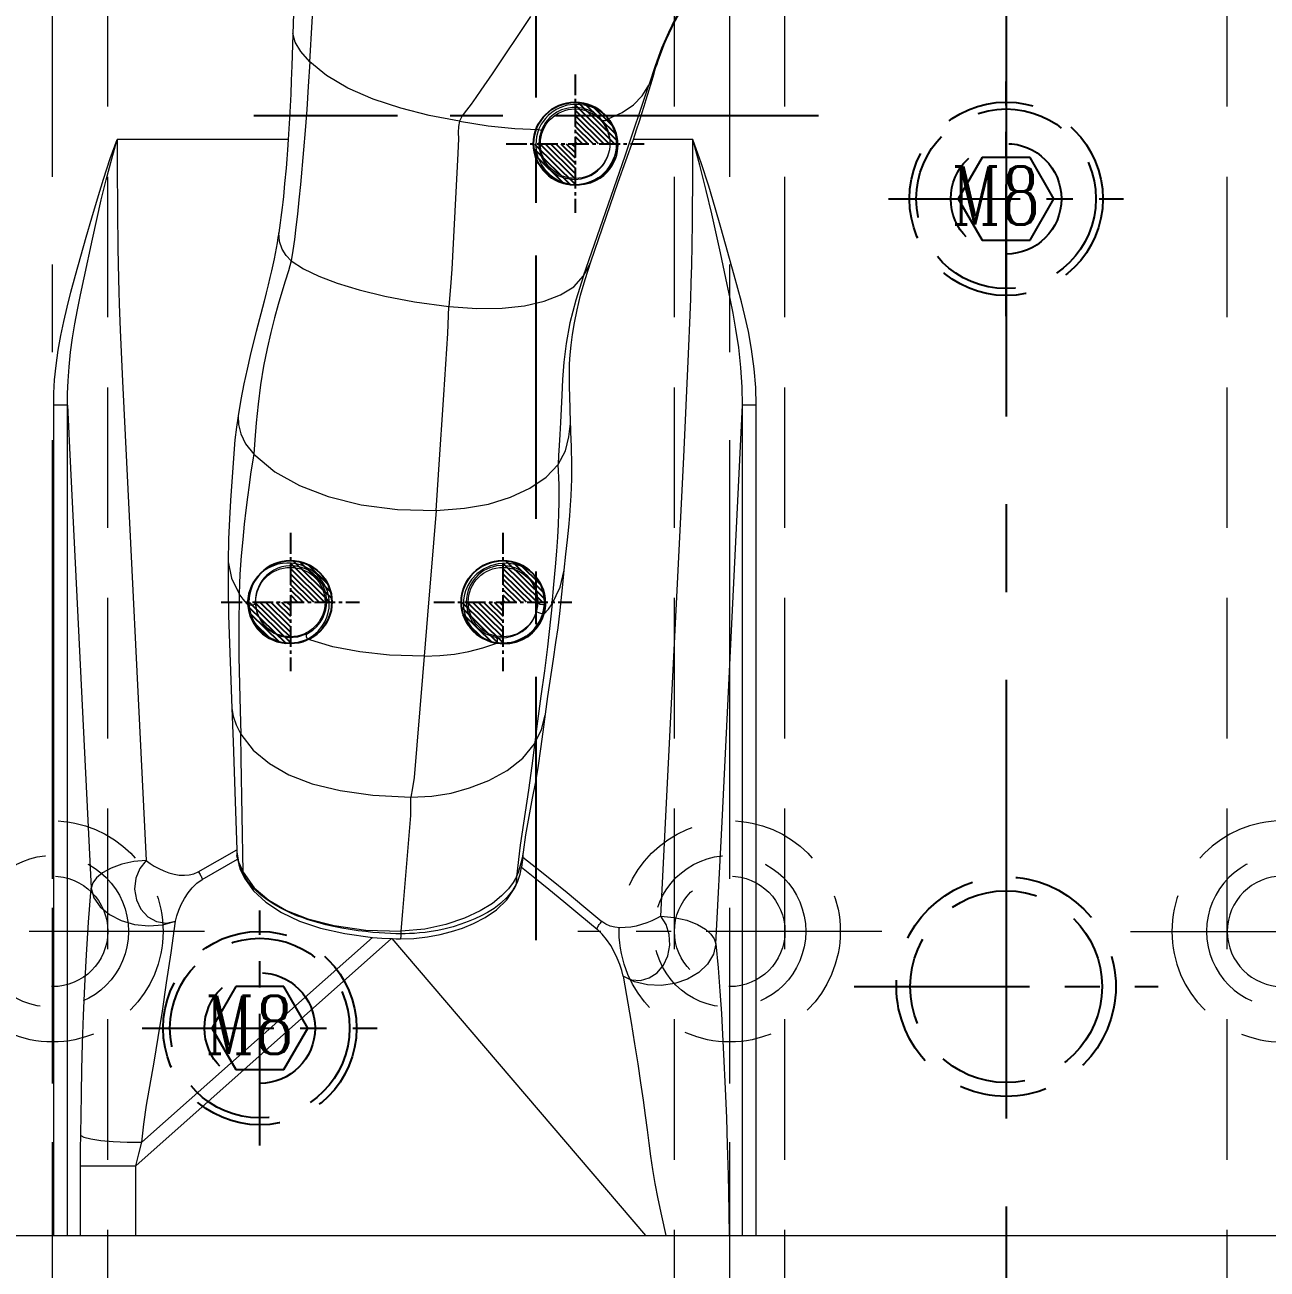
# Model space of a CAD drawing. Header units: inches. Extents: x 160917 to 162189, y -51061 to -50161.
# Drawn here: x 161835.2 to 161925.1, y -50559.6 to -50469.6 of the extents above; entities that cross this region are included whole.
import ezdxf

# ---------------------------------------------------------------- set-up
doc = ezdxf.new("R2010")
doc.units = ezdxf.units.IN
doc.header["$LTSCALE"] = 2
doc.header["$MEASUREMENT"] = 0
doc.header["$PDMODE"] = 3
doc.header["$PDSIZE"] = 0.3125
for name, pattern in [('CENTER', [50.8, 31.75, -6.35, 6.35, -6.35]), ('CENTER2', [1.125, 0.75, -0.125, 0.125, -0.125]), ('HIDDEN', [9.525, 6.35, -3.175])]:
    doc.linetypes.add(name, pattern=pattern)
doc.layers.get('0').update_dxf_attribs({"linetype": 'CONTINUOUS'})
doc.layers.get('Defpoints').update_dxf_attribs({"linetype": 'CONTINUOUS'})
for name, color, linetype in [('DEFAULT_1', 7, 'CENTER'), ('Layer3', 3, 'CONTINUOUS'), ('PIN', 4, 'CONTINUOUS'), ('SCREW', 52, 'HIDDEN')]:
    doc.layers.add(name, color=color, linetype=linetype)
for name, color, linetype, lineweight in [('dim', 3, 'CONTINUOUS', 15), ('PRODUCT', 1, 'CONTINUOUS', 15), ('WR', 122, 'HIDDEN', 18), ('枕位', 75, 'CONTINUOUS', 15)]:
    doc.layers.add(name, color=color, linetype=linetype, lineweight=lineweight)
doc.styles.add('ROMANC', font='romanc', dxfattribs={"width": 0.6, "height": 1})
doc.styles.get("Standard").update_dxf_attribs({"font": 'txt.shx', "width": 0.67})
doc.dimstyles.new('2.00', dxfattribs={"dimtxt": 5, "dimasz": 4, "dimexe": 0.666, "dimexo": 0.626, "dimgap": 1, "dimtad": 0, "dimzin": 0, "dimdsep": 46, "dimtxsty": 'Standard', "dimcen": 0.09, "dimclrd": 3, "dimclre": 3, "dimclrt": 7, "dimazin": 0, "dimtfac": 1, "dimtofl": 0, "dimtmove": 0, "dimatfit": 0, "dimfxl": 0, "dimtolj": 1, "dimtzin": 0, "dimarcsym": 0})

# ---------------------------------------------------------------- blocks, each defined once
blk = doc.blocks.new('*D35643')
at = {"layer": 'Defpoints', "color": 0}
for p in [(161816.192, -50545.211), (161996.192, -50548.211), (161816.192, -50635.087)]:
    blk.add_point(p, dxfattribs=at)
at = {"layer": 'dim', "color": 3, "linetype": 'ByBlock', "lineweight": -2}
for p, q in [((161816.192, -50545.837), (161816.192, -50635.753)), ((161996.192, -50548.837), (161996.192, -50635.753)), ((161820.192, -50635.087), (161898.213, -50635.087)), ((161992.192, -50635.087), (161914.171, -50635.087))]:
    blk.add_line(p, q, dxfattribs=at)
at = {"layer": 'dim', "color": 3, "linetype": 'ByBlock'}
for points in [[(161820.192, -50634.42), (161820.192, -50635.753), (161816.192, -50635.087)], [(161992.192, -50635.753), (161992.192, -50634.42), (161996.192, -50635.087)]]:
    blk.add_solid(points, dxfattribs=at)
at = {"layer": 'dim', "color": 7, "linetype": 'ByBlock', "insert": (161906.192, -50635.087), "char_height": 5, "attachment_point": 5}
blk.add_mtext('\\A1;180.00', dxfattribs=at)
blk = doc.blocks.new('20160723.115749')
at = {"layer": 'SCREW', "linetype": 'CENTER', "ltscale": 0.15}
for p, q in [((0, -8.5), (0, 8.5)), ((-8.5, 0), (8.5, 0))]:
    blk.add_line(p, q, dxfattribs=at)
at = {"layer": 'SCREW', "ltscale": 0.5}
blk.add_lwpolyline([(-1.732, 3), (-3.464, 0), (-1.732, -3), (1.732, -3), (3.464, 0), (1.732, 3)], close=True, dxfattribs=at)
for radius in [7, 6.5, 4]:
    blk.add_circle((0, 0), radius, dxfattribs=at)
at = {"layer": 'Layer3', "style": 'ROMANC', "width": 0.8}
blk.add_text('M8', height=4.1865, dxfattribs=at).set_placement((-3.976, -1.858))
blk = doc.blocks.new('20140913.083227')
at = {"layer": 'WR', "linetype": 'CENTER', "ltscale": 0.2}
for p, q in [((0, 11), (0, -11)), ((-11, 0), (11, 0))]:
    blk.add_line(p, q, dxfattribs=at)
at = {"layer": 'WR', "linetype": 'HIDDEN', "ltscale": 0.5}
for radius in [8, 5.5, 4]:
    blk.add_circle((0, 0), radius, dxfattribs=at)

msp = doc.modelspace()

# ---------------------------------------------------------------- hatches: boundary and pattern name
at = {"layer": 'PIN', "linetype": 'Continuous'}
h = msp.add_hatch(dxfattribs=at)
h.set_pattern_fill('ANSI31', color=256, scale=2.181818, angle=90.5, style=0)
h.set_pattern_definition([(135.5, (162099.0773, -50491.80057), (-0.19115707, -0.19452285), [])])
h.paths.add_polyline_path([(161875.006, -50478.221), (161872.006, -50478.247, 0.414214), (161875.032, -50481.221)])
h.paths.add_polyline_path([(161874.98, -50475.221), (161875.006, -50478.221), (161878.006, -50478.195, 0.414214)])
h = msp.add_hatch(dxfattribs=at)
h.set_pattern_fill('ANSI31', color=256, scale=2.181818, angle=90.5, style=0)
h.set_pattern_definition([(135.5, (162078.4748, -50524.96557), (-0.19115707, -0.19452285), [])])
h.paths.add_polyline_path([(161854.404, -50511.386), (161851.404, -50511.412, 0.414214), (161854.43, -50514.386)])
h.paths.add_polyline_path([(161854.378, -50508.386), (161854.404, -50511.386), (161857.404, -50511.36, 0.414214)])
h = msp.add_hatch(dxfattribs=at)
h.set_pattern_fill('ANSI31', color=256, scale=2.181818, angle=90.5, style=0)
h.set_pattern_definition([(135.5, (162093.8513, -50524.96557), (-0.19115707, -0.19452285), [])])
h.paths.add_polyline_path([(161869.78, -50511.386), (161866.78, -50511.412, 0.414214), (161869.806, -50514.386)])
h.paths.add_polyline_path([(161869.754, -50508.386), (161869.78, -50511.386), (161872.78, -50511.36, 0.414214)])

# ---------------------------------------------------------------- linework, layer by layer
at = {"linetype": 'CENTER', "ltscale": 0.5}
msp.add_line((161906.192, -50212.211), (161906.192, -50612.211), dxfattribs=at)
at = {"color": 8, "linetype": 'CENTER', "ltscale": 0.2}
msp.add_line((161895.192, -50539.211), (161917.192, -50539.211), dxfattribs=at)
at = {"color": 8, "linetype": 'HIDDEN', "ltscale": 0.5}
for radius in [7.938, 6.938]:
    msp.add_circle((161906.192, -50539.211), radius, dxfattribs=at)
at = {"layer": 'DEFAULT_1', "color": 2, "linetype": 'CENTER', "ltscale": 0.3}
for p, q in [((161872.192, -50535.84), (161872.192, -50424.439)), ((161892.627, -50476.211), (161851.757, -50476.211))]:
    msp.add_line(p, q, dxfattribs=at)
at = {"layer": 'PIN', "linetype": 'CENTER2'}
for p, q in [((161875.006, -50473.221), (161875.006, -50483.221)), ((161870.006, -50478.221), (161880.006, -50478.221)), ((161854.404, -50506.386), (161854.404, -50516.386)), ((161869.78, -50506.386), (161869.78, -50516.386)), ((161849.404, -50511.386), (161859.404, -50511.386)), ((161864.78, -50511.386), (161874.78, -50511.386))]:
    msp.add_line(p, q, dxfattribs=at)
at = {"layer": 'PIN', "linetype": 'Continuous'}
for centre in [(161875.006, -50478.221), (161854.404, -50511.386), (161869.78, -50511.386)]:
    msp.add_circle(centre, 3, dxfattribs=at)
at = {"layer": 'PRODUCT', "linetype": 'ByBlock'}
for p, q in [((161880.574, -50473.616), (161880.715, -50473.146)), ((161854.424, -50474.627), (161854.332, -50476.384)), ((161878.637, -50479.099), (161880.349, -50473.997)), ((161854.332, -50476.384), (161854.244, -50477.91)), ((161878.119, -50480.997), (161879.222, -50477.91)), ((161875.61, -50487.792), (161878.637, -50479.099)), ((161854.087, -50479.982), (161853.987, -50481.097)), ((161876.134, -50486.766), (161878.119, -50480.997)), ((161865.805, -50491.956), (161865.866, -50490.012)), ((161865.518, -50496.4), (161865.805, -50491.956)), ((161874.636, -50497.362), (161874.599, -50495.771)), ((161874.72, -50499.521), (161874.707, -50499.168)), ((161850.302, -50500.63), (161850.074, -50504.042)), ((161864.963, -50504.759), (161864.757, -50507.099)), ((161857.038, -50511.386), (161857.028, -50511.131)), ((161867.143, -50511.13), (161867.134, -50511.386)), ((161873.356, -50511.516), (161873.012, -50514.623)), ((161864.077, -50515.291), (161863.967, -50516.777)), ((161863.967, -50516.777), (161863.35, -50524.08)), ((161850.853, -50522.732), (161850.806, -50520.944)), ((161850.977, -50530.938), (161850.853, -50522.732)), ((161871.881, -50523.234), (161871.637, -50524.985)), ((161871.637, -50524.985), (161871.034, -50528.971)), ((161850.418, -50525.803), (161850.517, -50529.301)), ((161862.529, -50533.777), (161863.118, -50526.825)), ((161850.524, -50529.473), (161850.657, -50530.174)), ((161850.555, -50529.867), (161850.539, -50529.731)), ((161850.539, -50529.731), (161850.546, -50529.803)), ((161871.034, -50528.971), (161870.775, -50531.258)), ((161871.253, -50529.671), (161871.274, -50529.492)), ((161850.555, -50529.867), (161850.574, -50529.978)), ((161850.574, -50529.978), (161850.751, -50530.651)), ((161850.657, -50530.174), (161850.977, -50530.938)), ((161850.751, -50530.651), (161851.079, -50531.353)), ((161871.02, -50531.075), (161871.137, -50530.57)), ((161871.163, -50530.427), (161871.172, -50530.368)), ((161871.172, -50530.368), (161871.191, -50530.21)), ((161850.977, -50530.938), (161850.981, -50531.056)), ((161851.349, -50531.637), (161850.981, -50531.056)), ((161850.981, -50531.056), (161851.006, -50531.196)), ((161870.775, -50531.258), (161870.528, -50531.675)), ((161870.648, -50532.056), (161870.861, -50531.575)), ((161870.775, -50531.258), (161870.73, -50531.806)), ((161870.775, -50531.258), (161870.901, -50530.935)), ((161870.861, -50531.575), (161871.02, -50531.075)), ((161870.528, -50531.675), (161870.177, -50532.128)), ((161870.73, -50531.806), (161870.478, -50532.248)), ((161862.423, -50535.206), (161862.529, -50533.777)), ((161861.723, -50535.737), (161861.769, -50535.738)), ((161824.192, -50557.211), (161988.192, -50557.211))]:
    msp.add_line(p, q, dxfattribs=at)
for points in [[(161855.806, -50472.301), (161856.14, -50466.477), (161856.478, -50460.806), (161856.862, -50455.172)], [(161854.747, -50465.829), (161854.659, -50468.034), (161854.511, -50472.595)], [(161883.225, -50467.435), (161882.749, -50468.252), (161882.255, -50469.155), (161881.753, -50470.168), (161881.263, -50471.31), (161880.798, -50472.588), (161880.349, -50473.997)], [(161880.715, -50473.146), (161880.785, -50472.918), (161880.857, -50472.69), (161880.933, -50472.461), (161881.014, -50472.222), (161881.103, -50471.968), (161881.204, -50471.689), (161881.321, -50471.382), (161881.459, -50471.042), (161881.619, -50470.665), (161881.806, -50470.25), (161882.027, -50469.794), (161882.279, -50469.298), (161882.563, -50468.773), (161882.877, -50468.228), (161883.213, -50467.669)], [(161871.788, -50469.008), (161869.001, -50473.159), (161868.191, -50474.357)], [(161855.806, -50472.301), (161855.154, -50471.557), (161854.761, -50470.882), (161854.586, -50470.245)], [(161854.511, -50472.595), (161854.469, -50473.648), (161854.424, -50474.627)], [(161855.806, -50472.301), (161855.694, -50474.091), (161855.583, -50475.742), (161855.469, -50477.266), (161855.353, -50478.673)], [(161866.628, -50476.596), (161864.443, -50476.184), (161862.385, -50475.663), (161860.393, -50475), (161858.568, -50474.196), (161857.02, -50473.291), (161855.806, -50472.301)], [(161879.222, -50477.91), (161879.457, -50477.219), (161879.662, -50476.595), (161879.843, -50476.033), (161880.005, -50475.517), (161880.155, -50475.03), (161880.574, -50473.616)], [(161880.349, -50473.997), (161880.557, -50473.567), (161880.715, -50473.146)], [(161868.191, -50474.357), (161867.828, -50474.885), (161867.478, -50475.363), (161867.137, -50475.801), (161866.833, -50476.203), (161866.628, -50476.596)], [(161877.398, -50476.414), (161878.42, -50475.963), (161879.226, -50475.407), (161879.861, -50474.755), (161880.349, -50473.997)], [(161877.398, -50476.414), (161877.343, -50476.353), (161877.28, -50476.286), (161877.206, -50476.215), (161877.123, -50476.139), (161877.027, -50476.057), (161876.912, -50475.969), (161876.775, -50475.874), (161876.615, -50475.776), (161876.431, -50475.681), (161876.217, -50475.588), (161875.964, -50475.501), (161875.662, -50475.427), (161875.302, -50475.381), (161874.887, -50475.381), (161874.441, -50475.445), (161874.012, -50475.575), (161873.634, -50475.753), (161873.317, -50475.958), (161873.06, -50476.174), (161872.851, -50476.392), (161872.683, -50476.606), (161872.55, -50476.811), (161872.445, -50477.007), (161872.363, -50477.191)], [(161876.949, -50476.517), (161876.902, -50476.463), (161876.848, -50476.403), (161876.785, -50476.339), (161876.714, -50476.271), (161876.631, -50476.198), (161876.533, -50476.12), (161876.415, -50476.036), (161876.277, -50475.949), (161876.119, -50475.864), (161875.935, -50475.782), (161875.717, -50475.706), (161875.456, -50475.643), (161875.145, -50475.604), (161874.784, -50475.606), (161874.395, -50475.665), (161874.019, -50475.783), (161873.687, -50475.944), (161873.408, -50476.129), (161873.181, -50476.323), (161872.997, -50476.519), (161872.848, -50476.711), (161872.73, -50476.896), (161872.637, -50477.072), (161872.564, -50477.237)], [(161866.628, -50476.596), (161866.556, -50476.967), (161866.553, -50477.401), (161866.56, -50477.879), (161866.554, -50478.385), (161866.529, -50478.929), (161866.081, -50487.298)], [(161866.628, -50476.596), (161868.724, -50476.924), (161870.635, -50477.124), (161872.363, -50477.191)], [(161877.398, -50476.414), (161877.299, -50476.516), (161877.172, -50476.573), (161877.046, -50476.574), (161876.949, -50476.517)], [(161877.547, -50478.221), (161877.536, -50477.929), (161877.502, -50477.685), (161877.453, -50477.475), (161877.394, -50477.291), (161877.329, -50477.129), (161877.255, -50476.976), (161877.17, -50476.825), (161877.069, -50476.672), (161876.949, -50476.517)], [(161878.115, -50478.322), (161878.098, -50477.995), (161878.054, -50477.721), (161877.993, -50477.485), (161877.923, -50477.28), (161877.845, -50477.098), (161877.758, -50476.927), (161877.657, -50476.758), (161877.539, -50476.587), (161877.398, -50476.414)], [(161872.363, -50477.191), (161872.206, -50477.734), (161872.158, -50478.291)], [(161872.363, -50477.191), (161872.463, -50477.224), (161872.534, -50477.24), (161872.564, -50477.237)], [(161872.564, -50477.237), (161872.423, -50477.723), (161872.377, -50478.221)], [(161854.244, -50477.91), (161854.192, -50478.66), (161854.138, -50479.349), (161854.087, -50479.982)], [(161872.158, -50478.291), (161872.165, -50478.457), (161872.184, -50478.636), (161872.217, -50478.831), (161872.268, -50479.04), (161872.342, -50479.264), (161872.443, -50479.502), (161872.576, -50479.748), (161872.742, -50479.996), (161872.948, -50480.242), (161873.197, -50480.48), (161873.495, -50480.704), (161873.846, -50480.902), (161874.25, -50481.063), (161874.702, -50481.169), (161875.194, -50481.206), (161875.695, -50481.16), (161876.139, -50481.045), (161876.508, -50480.891), (161876.816, -50480.712), (161877.078, -50480.517), (161877.304, -50480.307), (161877.501, -50480.081), (161877.669, -50479.841), (161877.809, -50479.592), (161877.923, -50479.334), (161878.013, -50479.058), (161878.074, -50478.783), (161878.105, -50478.535), (161878.115, -50478.322)], [(161872.377, -50478.221), (161872.382, -50478.369), (161872.397, -50478.529), (161872.424, -50478.702), (161872.467, -50478.889), (161872.53, -50479.089), (161872.616, -50479.3), (161872.73, -50479.519), (161872.873, -50479.738), (161873.05, -50479.956), (161873.266, -50480.167), (161873.524, -50480.366), (161873.829, -50480.542), (161874.178, -50480.682), (161874.57, -50480.774), (161874.997, -50480.803), (161875.432, -50480.759), (161875.818, -50480.655), (161876.139, -50480.515), (161876.407, -50480.355), (161876.634, -50480.18), (161876.83, -50479.992), (161877.001, -50479.79), (161877.148, -50479.575), (161877.271, -50479.353), (161877.372, -50479.123), (161877.452, -50478.878), (161877.507, -50478.632), (161877.537, -50478.411), (161877.547, -50478.221)], [(161855.353, -50478.673), (161855.128, -50481.174), (161855.025, -50482.286), (161854.92, -50483.313), (161854.809, -50484.264), (161854.698, -50485.144), (161854.589, -50485.958), (161854.463, -50486.697)], [(161853.987, -50481.097), (161853.897, -50482.035), (161853.855, -50482.449), (161853.812, -50482.836), (161853.769, -50483.206), (161853.723, -50483.57), (161853.672, -50483.936), (161853.618, -50484.304), (161853.561, -50484.67)], [(161853.561, -50484.67), (161853.503, -50485.021), (161853.441, -50485.39), (161853.373, -50485.771), (161853.301, -50486.16), (161853.222, -50486.561), (161853.134, -50486.981), (161853.034, -50487.428), (161852.923, -50487.91), (161852.798, -50488.433), (161852.658, -50489.003), (161852.499, -50489.624), (161851.931, -50491.807)], [(161854.463, -50486.697), (161854.101, -50486.315), (161853.809, -50485.848), (161853.612, -50485.3), (161853.561, -50484.67)], [(161854.463, -50486.697), (161854.265, -50487.414), (161854.028, -50488.162), (161853.781, -50488.972), (161853.527, -50489.855), (161853.264, -50490.82), (161852.993, -50491.881), (161852.721, -50493.05), (161852.467, -50494.318), (161852.246, -50495.67), (161852.065, -50497.059), (161851.919, -50498.412), (161851.821, -50499.651), (161851.752, -50500.682)], [(161854.463, -50486.697), (161855.356, -50487.272), (161856.455, -50487.801), (161857.792, -50488.311), (161859.383, -50488.79), (161861.228, -50489.247), (161863.374, -50489.67), (161865.866, -50490.012)], [(161866.081, -50487.298), (161866, -50488.587), (161865.866, -50490.012)], [(161874.599, -50495.771), (161874.59, -50495.285), (161874.591, -50494.747), (161874.609, -50494.155), (161874.646, -50493.506), (161874.708, -50492.797), (161874.809, -50492.025), (161874.958, -50491.175), (161875.152, -50490.233), (161875.399, -50489.188), (161875.722, -50488.037), (161876.134, -50486.766)], [(161875.61, -50487.792), (161875.911, -50487.275), (161876.134, -50486.766)], [(161865.866, -50490.012), (161867.894, -50490.151), (161869.727, -50490.124), (161871.353, -50489.944), (161872.767, -50489.624), (161873.952, -50489.169), (161874.905, -50488.569), (161875.61, -50487.792)], [(161875.61, -50487.792), (161875.051, -50489.551), (161874.635, -50491.175), (161874.353, -50492.669), (161874.186, -50494.036), (161874.094, -50495.281), (161874.038, -50496.416)], [(161851.931, -50491.807), (161851.715, -50492.645), (161851.492, -50493.556), (161851.267, -50494.542), (161851.043, -50495.6), (161850.819, -50496.726), (161850.615, -50497.919)], [(161864.963, -50504.759), (161865.147, -50501.806), (161865.518, -50496.4)], [(161874.038, -50496.416), (161873.951, -50498.395), (161873.905, -50499.259), (161873.859, -50500.051), (161873.811, -50500.779), (161873.783, -50501.427)], [(161874.707, -50499.168), (161874.66, -50498.091), (161874.647, -50497.727), (161874.636, -50497.362)], [(161850.615, -50497.919), (161850.496, -50498.733), (161850.385, -50499.638), (161850.302, -50500.63)], [(161850.615, -50497.919), (161850.641, -50498.533), (161850.806, -50499.204), (161851.157, -50499.927), (161851.752, -50500.682)], [(161873.783, -50501.427), (161874.301, -50500.434), (161874.558, -50499.426), (161874.676, -50498.455)], [(161874.224, -50509.067), (161874.341, -50507.918), (161874.453, -50506.889), (161874.545, -50505.966), (161874.621, -50505.135), (161874.675, -50504.384), (161874.714, -50503.699), (161874.743, -50503.071), (161874.761, -50502.492), (161874.766, -50501.958), (161874.764, -50501.463), (161874.758, -50501.01), (161874.751, -50500.601), (161874.741, -50500.226), (161874.72, -50499.521)], [(161851.752, -50500.682), (161851.646, -50501.383), (161851.526, -50502.124), (161851.413, -50502.927), (161851.301, -50503.795), (161851.186, -50504.733), (161851.07, -50505.747), (161850.961, -50506.847), (161850.849, -50508.046), (161850.752, -50509.355), (161850.703, -50510.784)], [(161851.752, -50500.682), (161853.289, -50501.958), (161855.072, -50502.942), (161857.149, -50503.736), (161859.531, -50504.347), (161862.16, -50504.691), (161864.963, -50504.759)], [(161864.963, -50504.759), (161866.992, -50504.603), (161868.747, -50504.292), (161870.321, -50503.801), (161871.728, -50503.148), (161872.911, -50502.354), (161873.783, -50501.427)], [(161873.356, -50511.516), (161873.471, -50510.11), (161873.583, -50508.834), (161873.673, -50507.696), (161873.745, -50506.681), (161873.799, -50505.773), (161873.837, -50504.954), (161873.858, -50504.211), (161873.863, -50503.538), (161873.859, -50502.922), (161873.839, -50502.375), (161873.804, -50501.891), (161873.783, -50501.427)], [(161850.074, -50504.042), (161849.998, -50505.371), (161849.937, -50506.841), (161849.901, -50508.476)], [(161864.757, -50507.099), (161864.334, -50512.329), (161864.077, -50515.291)], [(161849.901, -50508.476), (161849.894, -50510.324), (161849.919, -50512.367), (161850.162, -50519.063)], [(161849.901, -50508.476), (161850.136, -50509.667), (161850.703, -50510.784)], [(161857.161, -50510.912), (161857.061, -50510.55), (161856.892, -50510.158), (161856.663, -50509.79), (161856.395, -50509.473), (161856.102, -50509.209), (161855.792, -50508.995), (161855.467, -50508.826), (161855.132, -50508.7), (161854.794, -50508.615), (161854.46, -50508.571), (161854.137, -50508.564), (161853.823, -50508.59), (161853.505, -50508.65), (161853.176, -50508.752), (161852.84, -50508.903), (161852.514, -50509.103), (161852.241, -50509.322), (161852.027, -50509.54), (161851.855, -50509.753), (161851.714, -50509.965), (161851.599, -50510.175), (161851.507, -50510.381), (161851.436, -50510.58), (161851.383, -50510.771), (161851.346, -50510.954), (161851.321, -50511.128), (161851.308, -50511.297), (161851.305, -50511.461)], [(161857.028, -50511.131), (161856.986, -50510.844), (161856.899, -50510.52), (161856.751, -50510.17), (161856.55, -50509.84), (161856.315, -50509.558), (161856.058, -50509.323), (161855.786, -50509.133), (161855.502, -50508.985), (161855.21, -50508.875), (161854.914, -50508.802), (161854.622, -50508.766), (161854.339, -50508.763), (161854.063, -50508.789), (161853.785, -50508.848), (161853.498, -50508.943), (161853.203, -50509.083), (161852.918, -50509.266), (161852.68, -50509.466), (161852.493, -50509.663), (161852.343, -50509.855), (161852.221, -50510.046), (161852.121, -50510.236), (161852.042, -50510.421), (161851.981, -50510.6), (161851.935, -50510.771), (161851.903, -50510.934), (161851.883, -50511.089), (161851.872, -50511.24), (161851.869, -50511.386)], [(161872.89, -50511.478), (161872.871, -50511.119), (161872.814, -50510.791), (161872.732, -50510.508), (161872.629, -50510.254), (161872.504, -50510.016), (161872.353, -50509.785), (161872.176, -50509.564), (161871.974, -50509.359), (161871.726, -50509.155), (161871.41, -50508.953), (161871.025, -50508.772), (161870.566, -50508.636), (161870.018, -50508.571), (161869.434, -50508.61), (161868.878, -50508.755), (161868.367, -50508.998), (161867.9, -50509.341), (161867.51, -50509.763), (161867.244, -50510.185), (161867.077, -50510.577), (161866.981, -50510.933)], [(161872.321, -50511.386), (161872.306, -50511.065), (161872.258, -50510.769), (161872.188, -50510.513), (161872.1, -50510.283), (161871.993, -50510.067), (161871.863, -50509.857), (161871.71, -50509.656), (161871.536, -50509.468), (161871.323, -50509.282), (161871.05, -50509.096), (161870.715, -50508.929), (161870.314, -50508.802), (161869.836, -50508.739), (161869.327, -50508.77), (161868.841, -50508.898), (161868.394, -50509.113), (161867.986, -50509.419), (161867.646, -50509.796), (161867.413, -50510.175), (161867.268, -50510.526), (161867.183, -50510.844), (161867.143, -50511.13)], [(161873.356, -50511.516), (161873.932, -50510.299), (161874.224, -50509.067)], [(161873.892, -50512.221), (161874.111, -50510.109), (161874.224, -50509.067)], [(161850.703, -50510.784), (161850.676, -50513.153), (161850.677, -50515.339), (161850.718, -50517.36), (161850.771, -50519.229), (161850.806, -50520.944)], [(161851.307, -50511.541), (161850.98, -50511.168), (161850.703, -50510.784)], [(161851.305, -50511.461), (161851.306, -50511.5), (161851.307, -50511.541)], [(161851.307, -50511.541), (161851.416, -50511.588), (161851.567, -50511.603), (161851.719, -50511.58), (161851.83, -50511.527), (161851.871, -50511.457)], [(161851.307, -50511.541), (161851.362, -50512), (161851.491, -50512.45), (161851.702, -50512.894), (161852.004, -50513.321), (161852.391, -50513.701), (161852.863, -50514.018), (161853.425, -50514.251), (161854.084, -50514.371), (161854.83, -50514.329), (161855.634, -50514.059)], [(161851.871, -50511.457), (161851.918, -50511.862), (161852.03, -50512.262), (161852.212, -50512.656), (161852.474, -50513.033), (161852.81, -50513.367), (161853.222, -50513.645), (161853.711, -50513.849), (161854.286, -50513.952), (161854.939, -50513.91), (161855.644, -50513.663)], [(161855.634, -50514.059), (161856.066, -50513.79), (161856.413, -50513.484), (161856.686, -50513.156), (161856.894, -50512.819), (161857.045, -50512.478), (161857.145, -50512.144), (161857.202, -50511.821), (161857.22, -50511.519)], [(161855.644, -50513.663), (161856.023, -50513.422), (161856.327, -50513.146), (161856.567, -50512.853), (161856.749, -50512.551), (161856.882, -50512.246), (161856.971, -50511.946), (161857.021, -50511.657), (161857.038, -50511.386)], [(161857.22, -50511.519), (161857.209, -50511.234), (161857.161, -50510.912)], [(161866.981, -50510.933), (161866.935, -50511.252), (161866.924, -50511.537)], [(161866.924, -50511.537), (161866.933, -50511.732), (161866.958, -50511.941), (161867.002, -50512.162), (161867.069, -50512.397), (161867.164, -50512.643), (161867.291, -50512.896), (161867.455, -50513.152), (161867.66, -50513.407), (161867.91, -50513.654), (161868.211, -50513.887), (161868.568, -50514.095), (161868.961, -50514.255), (161869.351, -50514.355)], [(161867.134, -50511.386), (161867.142, -50511.561), (161867.163, -50511.748), (161867.201, -50511.947), (161867.259, -50512.158), (161867.341, -50512.378), (161867.451, -50512.605), (161867.591, -50512.835), (161867.767, -50513.064), (161867.983, -50513.287), (161868.245, -50513.496), (161868.556, -50513.683), (161868.899, -50513.828), (161869.239, -50513.918)], [(161872.22, -50512.07), (161872.268, -50511.874), (161872.299, -50511.687), (161872.315, -50511.524), (161872.321, -50511.386)], [(161872.89, -50511.478), (161872.783, -50511.551), (161872.632, -50511.58), (161872.478, -50511.555), (161872.364, -50511.484), (161872.321, -50511.386)], [(161872.777, -50512.244), (161872.831, -50512.024), (161872.866, -50511.813), (161872.884, -50511.631), (161872.89, -50511.478)], [(161872.777, -50512.244), (161873.086, -50511.89), (161873.356, -50511.516)], [(161869.239, -50513.918), (161869.627, -50513.963), (161870.043, -50513.946), (161870.449, -50513.863), (161870.83, -50513.719), (161871.178, -50513.52), (161871.482, -50513.277), (161871.737, -50513.004), (161871.948, -50512.702), (161872.111, -50512.381), (161872.22, -50512.07)], [(161869.351, -50514.355), (161869.795, -50514.402), (161870.272, -50514.38), (161870.738, -50514.283), (161871.177, -50514.118), (161871.577, -50513.891), (161871.927, -50513.614), (161872.221, -50513.304), (161872.463, -50512.961), (161872.65, -50512.598), (161872.777, -50512.244)], [(161872.777, -50512.244), (161872.677, -50512.237), (161872.527, -50512.205), (161872.373, -50512.156), (161872.259, -50512.106), (161872.22, -50512.07)], [(161873.031, -50518.22), (161873.433, -50515.507), (161873.62, -50514.303), (161873.771, -50513.253), (161873.892, -50512.221)], [(161855.634, -50514.059), (161855.57, -50513.904), (161855.574, -50513.757), (161855.644, -50513.663)], [(161864.077, -50515.291), (161861.575, -50515.223), (161859.428, -50514.996), (161857.472, -50514.615), (161855.634, -50514.059)], [(161864.077, -50515.291), (161865.216, -50515.247), (161866.289, -50515.143), (161867.317, -50514.962), (161868.332, -50514.699), (161869.351, -50514.355)], [(161869.351, -50514.355), (161869.39, -50514.218), (161869.381, -50514.081), (161869.327, -50513.973), (161869.239, -50513.918)], [(161873.012, -50514.623), (161872.784, -50516.361), (161872.518, -50518.201), (161872.274, -50520.01), (161871.881, -50523.234)], [(161871.274, -50529.492), (161871.433, -50528.22), (161871.67, -50526.888), (161871.927, -50525.584), (161872.152, -50524.383), (161872.347, -50523.218), (161872.526, -50521.998), (161872.688, -50520.765), (161873.031, -50518.22)], [(161850.162, -50519.063), (161850.266, -50519.648), (161850.471, -50520.266), (161850.806, -50520.944)], [(161850.162, -50519.063), (161850.261, -50521.504), (161850.418, -50525.803)], [(161872.072, -50521.653), (161872.58, -50520.6), (161872.849, -50519.575)], [(161850.806, -50520.944), (161851.7, -50522.11), (161852.885, -50523.071), (161854.29, -50523.878), (161855.977, -50524.537), (161858.002, -50525.026), (161860.373, -50525.359), (161863.113, -50525.497)], [(161863.113, -50525.497), (161864.65, -50525.429), (161866.029, -50525.209), (161867.369, -50524.835), (161868.754, -50524.283), (161870.091, -50523.565), (161871.233, -50522.689), (161872.072, -50521.653)], [(161863.35, -50524.08), (161863.233, -50524.818), (161863.113, -50525.497)], [(161863.118, -50526.825), (161863.12, -50526.134), (161863.113, -50525.497)], [(161850.517, -50529.301), (161850.52, -50529.384), (161850.524, -50529.473)], [(161850.524, -50529.473), (161850.532, -50529.606), (161850.539, -50529.731)], [(161871.109, -50530.241), (161871.197, -50529.883), (161871.274, -50529.492)], [(161871.191, -50530.21), (161871.212, -50530.031), (161871.253, -50529.671)], [(161850.981, -50531.056), (161850.952, -50531.004), (161850.922, -50530.948), (161850.891, -50530.885), (161850.857, -50530.817), (161850.821, -50530.74), (161850.784, -50530.655), (161850.745, -50530.559), (161850.705, -50530.452)], [(161870.901, -50530.935), (161871.012, -50530.584), (161871.109, -50530.241)], [(161871.137, -50530.57), (161871.154, -50530.481), (161871.163, -50530.427)], [(161850.977, -50530.938), (161851.771, -50532.051), (161852.843, -50532.953), (161854.118, -50533.696), (161855.659, -50534.302), (161857.57, -50534.794), (161859.873, -50535.12), (161862.423, -50535.206)], [(161851.079, -50531.353), (161851.73, -50532.274), (161852.616, -50533.092), (161853.753, -50533.84), (161855.067, -50534.461), (161856.582, -50534.967), (161858.331, -50535.365), (161860.355, -50535.645)], [(161862.406, -50535.382), (161862.031, -50535.379), (161861.638, -50535.369), (161861.235, -50535.351), (161860.817, -50535.322), (161860.363, -50535.282), (161859.861, -50535.23), (161859.313, -50535.164), (161858.728, -50535.082), (161858.121, -50534.979), (161857.522, -50534.859), (161856.965, -50534.732), (161856.47, -50534.604), (161856.031, -50534.477), (161855.629, -50534.349), (161855.249, -50534.218), (161854.877, -50534.077), (161854.495, -50533.92), (161854.093, -50533.735), (161853.662, -50533.513), (161853.204, -50533.247), (161852.729, -50532.932), (161852.251, -50532.567), (161851.785, -50532.141), (161851.349, -50531.637)], [(161862.361, -50535.747), (161863.33, -50535.717), (161864.314, -50535.611), (161865.243, -50535.439), (161866.073, -50535.226), (161866.85, -50534.97), (161867.661, -50534.635), (161868.495, -50534.205), (161869.316, -50533.648), (161870.063, -50532.937), (161870.648, -50532.056)], [(161870.478, -50532.248), (161870.098, -50532.73), (161869.63, -50533.176), (161869.144, -50533.547), (161868.665, -50533.848), (161868.209, -50534.093), (161867.754, -50534.306), (161867.266, -50534.508), (161866.738, -50534.7), (161866.179, -50534.873), (161865.614, -50535.021), (161865.081, -50535.137), (161864.599, -50535.221), (161864.161, -50535.282), (161863.755, -50535.326), (161863.378, -50535.355), (161863.028, -50535.372), (161862.705, -50535.38), (161862.406, -50535.382)], [(161870.177, -50532.128), (161869.684, -50532.644), (161869.017, -50533.182), (161868.124, -50533.73), (161866.999, -50534.261), (161865.66, -50534.72), (161864.124, -50535.056), (161862.423, -50535.206)], [(161860.355, -50535.645), (161861.02, -50535.702), (161861.723, -50535.737)], [(161861.769, -50535.738), (161862.064, -50535.744), (161862.361, -50535.747)], [(161862.406, -50535.382), (161862.394, -50535.58), (161862.378, -50535.706), (161862.362, -50535.747)], [(161862.406, -50535.382), (161862.415, -50535.294), (161862.423, -50535.206)]]:
    msp.add_lwpolyline(points, dxfattribs=at)
for centre in [(161875.006, -50478.221), (161854.404, -50511.386), (161869.78, -50511.386)]:
    msp.add_circle(centre, 2.513, dxfattribs=at)
at = {"layer": 'WR', "linetype": 'CENTER', "ltscale": 0.5}
for p, q in [((161837.192, -50582.211), (161837.192, -50242.211)), ((161886.192, -50582.211), (161886.192, -50242.211))]:
    msp.add_line(p, q, dxfattribs=at)
at = {"layer": 'WR', "linetype": 'HIDDEN', "ltscale": 0.8}
for p, q in [((161841.192, -50582.211), (161841.192, -50242.211)), ((161882.192, -50582.211), (161882.192, -50242.211)), ((161890.192, -50582.211), (161890.192, -50242.211)), ((161922.192, -50582.211), (161922.192, -50242.211))]:
    msp.add_line(p, q, dxfattribs=at)
at = {"layer": '枕位', "linetype": 'ByBlock', "ltscale": 0.3}
for p, q in [((161854.244, -50477.91), (161841.858, -50477.91)), ((161883.527, -50477.91), (161879.222, -50477.91)), ((161883.521, -50480.133), (161883.527, -50477.91)), ((161841.886, -50483.106), (161841.922, -50485.815)), ((161885.517, -50486.128), (161884.891, -50483.291)), ((161841.922, -50485.815), (161841.968, -50488.003)), ((161883.214, -50493.423), (161883.331, -50490.63)), ((161842.097, -50491.719), (161842.261, -50495.411)), ((161882.866, -50500.894), (161883.214, -50493.423)), ((161842.261, -50495.411), (161843.973, -50530.08)), ((161838.272, -50497.134), (161837.276, -50497.134)), ((161837.276, -50557.211), (161837.276, -50497.134)), ((161838.272, -50497.134), (161838.413, -50500.234)), ((161838.272, -50557.211), (161838.272, -50497.134)), ((161886.838, -50503.068), (161887.112, -50497.134)), ((161888.109, -50497.134), (161887.112, -50497.134)), ((161887.112, -50557.211), (161887.112, -50497.134)), ((161888.109, -50557.211), (161888.109, -50497.134)), ((161838.413, -50500.234), (161839.988, -50532.086)), ((161881.206, -50534.101), (161882.866, -50500.894)), ((161885.638, -50527.287), (161886.838, -50503.068)), ((161885.191, -50536.12), (161885.638, -50527.287)), ((161848.019, -50531.462), (161850.574, -50529.978)), ((161861.723, -50535.737), (161843.209, -50552.168)), ((161860.355, -50535.645), (161843.653, -50550.468)), ((161880.134, -50557.211), (161861.769, -50535.738)), ((161885.754, -50544.104), (161885.868, -50546.611)), ((161885.868, -50546.611), (161885.949, -50548.702)), ((161885.949, -50548.702), (161886.015, -50550.669)), ((161839.224, -50552.168), (161839.227, -50551.071)), ((161839.224, -50552.168), (161843.209, -50552.168)), ((161839.224, -50557.211), (161839.224, -50552.168)), ((161843.209, -50557.211), (161843.209, -50552.168))]:
    msp.add_line(p, q, dxfattribs=at)
for points in [[(161838.861, -50487.744), (161839.632, -50484.992), (161840.029, -50483.591), (161840.435, -50482.205), (161840.878, -50480.785), (161841.375, -50479.289), (161841.858, -50477.91)], [(161839.481, -50487.916), (161840.088, -50485.12), (161840.402, -50483.697), (161840.724, -50482.292), (161841.076, -50480.849), (161841.472, -50479.322), (161841.858, -50477.91)], [(161841.858, -50477.91), (161841.862, -50479.826), (161841.886, -50483.106)], [(161885.553, -50484.286), (161885.148, -50482.874), (161884.673, -50481.307), (161884.116, -50479.603), (161883.527, -50477.91)], [(161884.891, -50483.291), (161884.499, -50481.618), (161884.03, -50479.767), (161883.527, -50477.91)], [(161883.331, -50490.63), (161883.373, -50489.456), (161883.408, -50488.292), (161883.439, -50487.014), (161883.467, -50485.559), (161883.489, -50483.931), (161883.521, -50480.133)], [(161888.109, -50497.134), (161888.076, -50495.872), (161887.967, -50494.499), (161887.779, -50493.099), (161887.542, -50491.807), (161887.29, -50490.671), (161887.037, -50489.655), (161886.785, -50488.7), (161886.522, -50487.738), (161885.553, -50484.286)], [(161887.112, -50497.134), (161887.092, -50495.832), (161887.001, -50494.409), (161886.84, -50492.962), (161886.64, -50491.644), (161886.43, -50490.485), (161886.221, -50489.429), (161886.007, -50488.402), (161885.517, -50486.128)], [(161837.276, -50497.134), (161837.292, -50496.262), (161837.344, -50495.316), (161837.444, -50494.269), (161837.594, -50493.17), (161837.783, -50492.102), (161838, -50491.08), (161838.244, -50490.061), (161838.527, -50488.972), (161838.861, -50487.744)], [(161838.272, -50497.134), (161838.278, -50496.298), (161838.314, -50495.388), (161838.386, -50494.378), (161838.499, -50493.313), (161838.644, -50492.27), (161838.81, -50491.264), (161838.999, -50490.251), (161839.22, -50489.157), (161839.481, -50487.916)], [(161841.968, -50488.003), (161841.994, -50488.929), (161842.023, -50489.81), (161842.097, -50491.719)], [(161847.741, -50530.902), (161849.134, -50530.095), (161850.517, -50529.301)], [(161843.973, -50530.08), (161843.069, -50530.166), (161842.212, -50530.352), (161841.445, -50530.628), (161840.819, -50530.973), (161840.38, -50531.343), (161840.114, -50531.71), (161839.988, -50532.084)], [(161843.973, -50530.08), (161843.503, -50530.657), (161843.213, -50531.369), (161843.124, -50532.147), (161843.257, -50532.918), (161843.593, -50533.607), (161844.097, -50534.15), (161844.723, -50534.495), (161845.413, -50534.608), (161846.101, -50534.481)], [(161843.973, -50530.08), (161844.248, -50530.288), (161844.555, -50530.487), (161844.89, -50530.669), (161845.245, -50530.83), (161845.613, -50530.965), (161845.988, -50531.067), (161846.364, -50531.132), (161846.734, -50531.153), (161847.091, -50531.125), (161847.429, -50531.044), (161847.741, -50530.902)], [(161871.137, -50530.57), (161872.096, -50531.333), (161873.115, -50532.156), (161874.199, -50533.045), (161875.357, -50534.009), (161876.594, -50535.051)], [(161871.233, -50529.851), (161872.233, -50530.636), (161873.297, -50531.486), (161874.433, -50532.41), (161875.648, -50533.414), (161876.945, -50534.502)], [(161846.1, -50534.481), (161846.194, -50534.093), (161846.331, -50533.68), (161846.511, -50533.255), (161846.732, -50532.835), (161846.995, -50532.431), (161847.297, -50532.058), (161847.639, -50531.731), (161848.019, -50531.462)], [(161847.741, -50530.902), (161847.785, -50530.96), (161847.827, -50531.023), (161847.868, -50531.09), (161847.905, -50531.157), (161847.939, -50531.225), (161847.967, -50531.291), (161847.991, -50531.353), (161848.008, -50531.411), (161848.019, -50531.462)], [(161839.227, -50551.071), (161839.253, -50548.547), (161839.278, -50546.959), (161839.316, -50545.211), (161839.369, -50543.321), (161839.441, -50541.3), (161839.535, -50539.157), (161839.655, -50536.904), (161839.804, -50534.537), (161839.988, -50532.086)], [(161839.988, -50532.084), (161840.186, -50532.782), (161840.636, -50533.433), (161841.307, -50533.995), (161842.156, -50534.429), (161843.126, -50534.708), (161844.152, -50534.812), (161845.166, -50534.735), (161846.101, -50534.481)], [(161881.206, -50534.101), (161880.898, -50534.277), (161880.559, -50534.441), (161880.196, -50534.59), (161879.816, -50534.719), (161879.424, -50534.823), (161879.029, -50534.899), (161878.636, -50534.941), (161878.252, -50534.946), (161877.884, -50534.909), (161877.54, -50534.826), (161877.224, -50534.691), (161876.945, -50534.502)], [(161878.487, -50538.444), (161879.09, -50538.706), (161879.735, -50538.755), (161880.366, -50538.582), (161880.935, -50538.205), (161881.395, -50537.652), (161881.713, -50536.97), (161881.854, -50536.211), (161881.81, -50535.439), (161881.59, -50534.716), (161881.206, -50534.101)], [(161881.206, -50534.101), (161882.17, -50534.197), (161883.078, -50534.407), (161883.86, -50534.711), (161884.447, -50535.061), (161884.835, -50535.412), (161885.072, -50535.755), (161885.191, -50536.118)], [(161844.545, -50544.663), (161844.839, -50542.892), (161845.138, -50540.98), (161845.448, -50538.943), (161845.77, -50536.77), (161846.1, -50534.481)], [(161876.594, -50535.051), (161876.6, -50535.008), (161876.614, -50534.958), (161876.637, -50534.904), (161876.666, -50534.846), (161876.702, -50534.786), (161876.743, -50534.725), (161876.789, -50534.665), (161876.839, -50534.607), (161876.892, -50534.552), (161876.945, -50534.502)], [(161878.489, -50538.451), (161878.385, -50538.042), (161878.242, -50537.606), (161878.059, -50537.151), (161877.837, -50536.689), (161877.578, -50536.235), (161877.284, -50535.801), (161876.956, -50535.402), (161876.594, -50535.051)], [(161885.191, -50536.118), (161885.009, -50536.869), (161884.587, -50537.574), (161883.953, -50538.186), (161883.146, -50538.669), (161882.218, -50538.991), (161881.225, -50539.132), (161880.232, -50539.084), (161879.299, -50538.85), (161878.487, -50538.444)], [(161885.191, -50536.12), (161885.351, -50537.85), (161885.482, -50539.543), (161885.59, -50541.155), (161885.68, -50542.677), (161885.754, -50544.104)], [(161878.489, -50538.451), (161879.06, -50541.793), (161879.313, -50543.348), (161879.544, -50544.806), (161879.748, -50546.167), (161879.926, -50547.413), (161880.079, -50548.535), (161880.214, -50549.558), (161880.336, -50550.523), (161880.462, -50551.468), (161880.609, -50552.43), (161880.783, -50553.447), (161880.993, -50554.557), (161881.251, -50555.797), (161881.572, -50557.211)], [(161843.653, -50550.468), (161843.788, -50549.166), (161843.989, -50547.778), (161844.545, -50544.663)], [(161839.235, -50549.981), (161839.466, -50550.109), (161839.959, -50550.228), (161840.681, -50550.33), (161841.58, -50550.407), (161842.594, -50550.454), (161843.653, -50550.468)], [(161843.209, -50552.168), (161843.429, -50551.316), (161843.653, -50550.468)], [(161886.015, -50550.669), (161886.075, -50552.845), (161886.104, -50554.111), (161886.129, -50555.551), (161886.149, -50557.211)]]:
    msp.add_lwpolyline(points, dxfattribs=at)

# ---------------------------------------------------------------- block references
at = {"layer": 'SCREW', "linetype": 'ByBlock'}
for p in [(161906.192, -50482.211), (161852.19, -50542.211)]:
    msp.add_blockref('20160723.115749', p, dxfattribs=at)
at = {"layer": 'WR', "linetype": 'ByBlock', "rotation": 180}
for p in [(161837.192, -50535.211), (161886.192, -50535.211)]:
    msp.add_blockref('20140913.083227', p, dxfattribs=at)
at = {"layer": 'WR', "linetype": 'ByBlock', "xscale": -1, "rotation": -180}
msp.add_blockref('20140913.083227', (161926.192, -50535.211), dxfattribs=at)

# ---------------------------------------------------------------- dimensions: what is measured, and where the dimension line sits
at = {"layer": 'dim', "linetype": 'ByBlock'}
dim = msp.add_linear_dim(base=(161816.192, -50635.087), p1=(161996.192, -50548.211), p2=(161816.192, -50545.211), angle=180, dimstyle='2.00', dxfattribs=at)
dim.commit()
dim.dimension.update_dxf_attribs({"geometry": '*D35643', "text_midpoint": (161906.192, -50635.087), "dimtype": 160})

doc.saveas('drawing.dxf')
